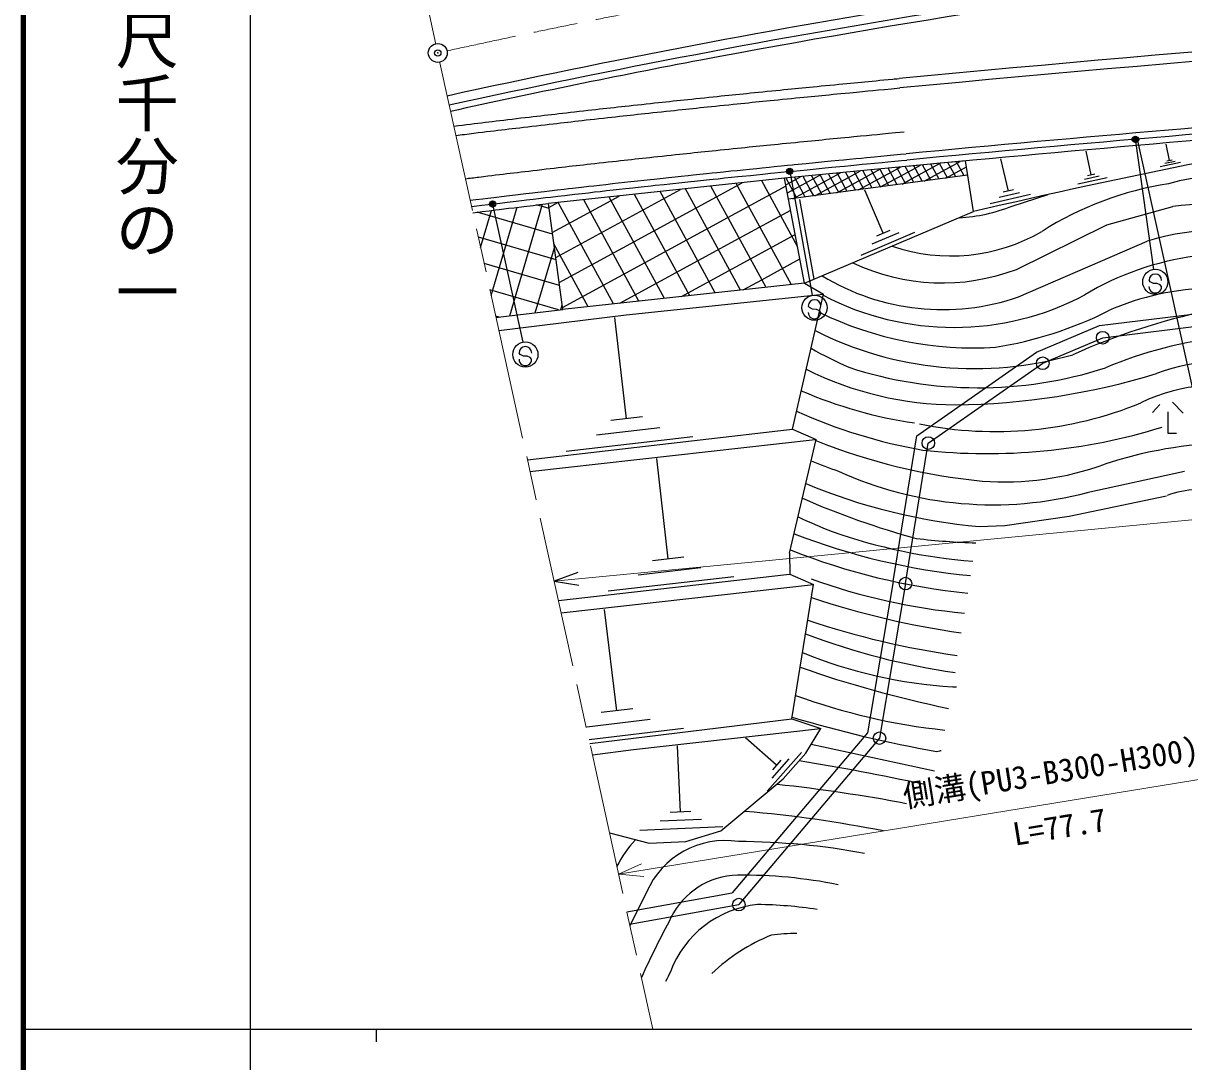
# Model space of a CAD drawing. Units: millimetres, scale not verified. Extents: x 40000 to 680000, y 20000 to 380000.
# Drawn here: x 40000 to 132089, y 202409 to 284809 of the extents above; entities that cross this region are included whole.
import ezdxf
from ezdxf.enums import TextEntityAlignment as Align

# ---------------------------------------------------------------- set-up
doc = ezdxf.new("R2010")
doc.units = ezdxf.units.MM
doc.header["$LTSCALE"] = 1000
doc.header["$PDMODE"] = 32
doc.header["$PDSIZE"] = 500
doc.linetypes.add('CHAIN', pattern=[18.5, 12, -1.5, 3.5, -1.5])
for name, color, linetype, lineweight in [('M-BGD', 7, 'Continuous', 25), ('M-BMK', 2, 'CHAIN', 13), ('M-BMK-ROW', 30, 'Continuous', 25), ('M-BMK-SRVR', 3, 'Continuous', 25), ('M-STR-HTXT', 7, 'Continuous', 13), ('M-STR-STRC', 7, 'Continuous', 25), ('M-TTL', 2, 'Continuous', 140), ('M-TTL-BAND', 7, 'Continuous', 25)]:
    doc.layers.add(name, color=color, linetype=linetype, lineweight=lineweight)
doc.styles.add('@ＭＳ ゴシック', font='')
doc.styles.add('ＭＳ ゴシック', font='')
doc.styles.get('@ＭＳ ゴシック').set_extended_font_data('@MS Gothic')
doc.styles.get('ＭＳ ゴシック').set_extended_font_data('MS Gothic')

msp = doc.modelspace()

# ---------------------------------------------------------------- linework, layer by layer
at = {"layer": 'M-BGD'}
for p, q in [((124745, 272769), (124341, 274651)), ((130955, 273914), (130693, 275210)), ((114767, 273886), (107529, 273204)), ((110769, 273318), (111193, 273549)), ((111068, 272769), (112771, 273698)), ((112007, 272354), (111347, 273564)), ((111482, 272283), (114350, 273846)), ((112670, 272443), (112024, 273627)), ((113333, 272532), (112701, 273691)), ((113996, 272621), (113378, 273755)), ((114659, 272711), (114055, 273819)), ((114783, 273790), (114732, 273882)), ((115415, 269863), (114767, 273886)), ((118168, 271485), (117576, 274041)), ((131831, 273754), (130211, 273426)), ((131393, 273834), (130583, 273670)), ((131158, 273955), (130753, 273873)), ((107529, 273204), (100414, 272510)), ((100512, 271997), (101677, 272633)), ((100634, 271352), (103268, 272788)), ((114921, 272746), (100733, 270836)), ((101078, 270882), (104859, 272943)), ((101890, 271325), (101202, 272586)), ((102439, 271624), (101878, 272652)), ((102987, 271923), (102554, 272718)), ((103536, 272222), (103230, 272784)), ((104085, 272522), (103906, 272850)), ((104634, 272821), (104582, 272916)), ((105375, 271461), (104634, 272821)), ((106038, 271550), (105257, 272982)), ((105482, 272571), (106449, 273099)), ((105781, 272022), (108036, 273252)), ((106701, 271639), (105933, 273048)), ((106280, 271583), (109615, 273400)), ((107364, 271729), (106609, 273114)), ((108028, 271818), (107285, 273180)), ((108691, 271907), (107962, 273245)), ((108014, 271816), (110194, 273004)), ((109354, 271996), (108639, 273309)), ((110017, 272086), (109316, 273372)), ((110187, 273081), (109993, 273436)), ((110680, 272175), (110187, 273081)), ((110194, 273004), (110769, 273318)), ((110258, 272327), (111068, 272769)), ((111343, 272264), (110670, 273500)), ((113216, 272516), (114845, 273404)), ((125384, 272661), (124208, 272408)), ((125039, 272833), (124451, 272706)), ((100414, 272510), (81679, 270497)), ((96928, 263625), (92545, 271664)), ((98944, 263843), (94563, 271881)), ((95019, 271044), (97044, 272148)), ((95917, 269397), (100528, 271911)), ((100961, 264060), (96580, 272098)), ((101447, 267087), (98597, 272314)), ((102002, 264173), (100414, 272510)), ((101341, 271026), (100526, 272520)), ((102812, 271116), (105482, 272571)), ((103385, 271193), (102987, 271923)), ((104049, 271282), (103536, 272222)), ((104712, 271372), (104085, 272522)), ((104546, 271349), (105781, 272022)), ((109748, 272049), (110258, 272327)), ((126022, 272552), (123670, 272046)), ((81982, 268208), (87287, 271099)), ((82251, 266219), (92165, 271623)), ((82521, 264231), (95019, 271044)), ((88860, 262755), (84476, 270798)), ((90877, 262973), (86493, 271014)), ((92894, 263190), (88511, 271231)), ((94911, 263408), (90528, 271448)), ((101396, 270925), (101341, 271026)), ((102767, 264497), (101621, 270815)), ((102059, 271014), (101890, 271325)), ((102722, 271104), (102439, 271624)), ((108230, 268146), (106785, 271553)), ((119913, 271216), (116718, 270476)), ((119040, 271351), (117443, 270981)), ((118567, 271578), (117768, 271393)), ((118475, 270304), (121316, 271218)), ((75687, 269776), (76072, 269824)), ((76072, 269824), (76411, 269866)), ((76294, 267017), (77160, 269957)), ((76411, 269866), (76980, 269935)), ((76980, 269935), (77475, 269996)), ((77131, 263219), (79186, 270202)), ((77475, 269996), (77763, 270031)), ((77763, 270031), (78513, 270122)), ((78513, 270122), (78945, 270173)), ((78608, 261598), (81212, 270442)), ((78945, 270173), (79732, 270267)), ((79732, 270267), (80469, 270354)), ((80469, 270354), (80960, 270413)), ((81726, 270096), (80740, 270387)), ((80960, 270413), (81451, 270470)), ((81451, 270470), (81672, 270496)), ((82811, 262090), (81672, 270496)), ((81712, 270196), (82408, 270575)), ((86843, 262538), (82458, 270581)), ((96814, 267751), (100897, 269977)), ((102002, 264173), (115415, 269863)), ((125977, 268823), (131226, 270261)), ((82002, 268060), (76030, 269819)), ((82790, 262242), (95917, 269397)), ((97711, 266105), (101265, 268042)), ((110721, 268197), (106462, 266391)), ((109476, 268172), (107346, 267268)), ((108762, 268372), (107698, 267920)), ((118804, 265278), (125977, 268823)), ((82278, 266025), (76113, 267839)), ((84826, 262320), (82103, 267316)), ((87351, 262592), (96814, 267751)), ((118981, 263092), (129190, 267528)), ((80635, 261844), (82148, 266983)), ((82554, 263989), (76573, 265749)), ((92234, 263119), (97711, 266105)), ((98609, 264459), (101634, 266107)), ((97118, 263646), (98609, 264459)), ((82462, 262061), (77034, 263659)), ((102002, 264173), (82791, 262100)), ((102002, 264173), (103497, 263324)), ((101037, 252592), (103497, 263324)), ((77754, 261493), (77494, 261569)), ((77903, 261511), (82811, 262090)), ((82660, 262085), (82764, 262437)), ((77518, 261461), (77903, 261511)), ((87877, 253425), (86953, 261467)), ((110900, 252073), (120406, 258710)), ((130190, 254559), (129618, 253924)), ((131206, 254749), (132031, 253860)), ((89134, 253569), (86621, 253281)), ((130825, 253987), (130825, 252273)), ((90506, 252709), (85480, 252131)), ((101037, 252592), (102917, 251785)), ((93135, 251992), (83082, 250837)), ((100811, 242770), (102917, 251785)), ((109019, 240510), (110900, 252073)), ((130825, 252273), (131523, 252273)), ((91173, 242307), (90267, 250271)), ((132147, 249249), (124400, 247548)), ((122986, 245697), (130705, 247313)), ((115861, 244879), (117877, 244971)), ((117877, 244971), (122986, 245697)), ((92417, 242449), (89929, 242166)), ((100811, 242770), (100831, 241084)), ((93775, 241595), (88797, 241029)), ((83999, 241242), (82126, 240542)), ((82126, 240542), (84098, 240212)), ((96377, 240882), (86422, 239750)), ((100831, 241084), (102714, 240281)), ((109019, 240510), (107004, 228521)), ((82682, 238016), (102714, 240281)), ((100977, 229608), (102714, 240281)), ((87107, 230263), (86128, 238305)), ((88364, 230416), (85850, 230110)), ((89743, 229563), (84716, 228951)), ((84963, 227659), (100977, 229608)), ((100977, 229608), (103282, 228852)), ((92379, 228864), (84898, 227953)), ((107004, 228521), (96253, 215803)), ((92157, 222221), (91922, 227482)), ((99778, 225953), (97320, 228111)), ((102532, 227616), (112310, 225503)), ((101742, 226949), (99043, 223877)), ((112483, 227033), (112739, 227091)), ((100760, 226451), (99411, 224915)), ((100115, 226337), (99441, 225569)), ((92979, 222258), (91335, 222184)), ((95504, 221053), (88928, 220759)), ((93831, 221637), (90543, 221490)), ((87902, 214316), (96253, 215803)), ((89461, 215854), (88147, 213205))]:
    msp.add_line(p, q, dxfattribs=at)
for points in [[(75470, 270757), (75925, 270814), (76459, 270879), (76854, 270928), (77331, 270986), (78151, 271085), (78360, 271111), (79057, 271194), (79679, 271268), (79873, 271291), (80402, 271354), (80836, 271405), (81366, 271467), (81759, 271513), (82369, 271584), (82919, 271647), (83255, 271686), (83575, 271722), (84289, 271804), (84877, 271870), (85283, 271916), (85728, 271966), (86233, 272023), (86752, 272081), (87220, 272132), (87718, 272188), (88211, 272242), (88741, 272300), (89235, 272353), (89777, 272412), (90054, 272442), (90791, 272521), (91215, 272566), (91727, 272621), (92210, 272672), (92769, 272731), (93169, 272774), (93694, 272829), (94214, 272883), (94680, 272931), (95036, 272968), (95566, 273023), (96155, 273084), (96645, 273134), (97117, 273182), (97637, 273235), (98199, 273292), (98644, 273337), (99183, 273391), (99593, 273433), (100139, 273487), (100636, 273537), (101038, 273577), (101174, 273590), (102122, 273684), (102619, 273733), (103102, 273780), (103569, 273826), (104117, 273879), (104706, 273937), (105086, 273974), (105570, 274020), (106073, 274069), (106515, 274111), (106900, 274148), (107545, 274210), (108053, 274259), (108557, 274307), (109087, 274357), (109607, 274407), (110059, 274449)], [(75578, 270267), (75993, 270318), (76387, 270367), (76893, 270429), (77628, 270518), (78211, 270589), (78403, 270612), (79117, 270698), (79738, 270772), (79936, 270795), (80474, 270859), (80898, 270909), (81441, 270973), (81833, 271018), (82421, 271087), (82976, 271150), (83341, 271192), (83782, 271243), (84347, 271307), (84846, 271364), (85331, 271419), (85775, 271468), (86281, 271525), (86807, 271584), (87288, 271637), (87786, 271692), (88361, 271755), (88792, 271802), (89280, 271855), (89821, 271914), (90146, 271949), (90853, 272025), (91321, 272075), (91790, 272125), (92272, 272176), (92970, 272250), (93265, 272281), (93754, 272332), (94451, 272405), (94742, 272435), (95131, 272475), (95654, 272529), (96207, 272587), (96692, 272636), (97059, 272673), (97711, 272740), (98186, 272788), (98694, 272839), (99285, 272899), (99618, 272933), (100112, 272982), (100659, 273037), (101015, 273072), (101081, 273078), (102195, 273189), (102675, 273236), (103144, 273282), (103623, 273329), (104151, 273380), (104787, 273442), (105175, 273480), (105658, 273526), (106136, 273573), (106568, 273614), (106948, 273651), (107539, 273707), (108148, 273766), (108596, 273808), (109149, 273860), (109703, 273913), (110106, 273952)], [(77747, 260423), (87855, 261680), (103225, 263297), (103497, 263324)], [(120406, 258710), (125399, 260833), (139065, 262500)], [(80003, 250181), (100577, 252546), (101037, 252592)], [(80208, 249246), (102833, 251777), (102917, 251785)], [(82466, 238998), (100571, 241057), (100831, 241084)], [(85160, 226768), (88413, 227190), (103260, 228850), (103282, 228852)], [(86525, 220567), (89658, 219759), (92570, 219889), (95362, 220723), (100294, 224846), (102096, 226897), (103282, 228852)]]:
    msp.add_lwpolyline(points, dxfattribs=at)
for centre, radius, start, end in [((223476, -401162), 696500, 95.84899, 102.42236), ((223476, -401162), 695750, 95.84899, 102.42236), ((344911, -2209222), 2500000, 88.47449, 95.40178), ((223476, -401162), 695250, 96.72574, 100.75237), ((344911, -2209222), 2500750, 92.07543, 95.40178), ((223476, -401162), 695250, 100.75237, 102.42236), ((344911, -2209222), 2494750, 94.44139, 95.40178), ((344911, -2209222), 2494250, 94.44139, 95.40178), ((344951, -2209689), 2494218, 94.44149, 95.40169), ((230457, -217531), 500786, 99.03714, 103.28074), ((135576, 255298), 17424, 59.45612, 105.63802), ((134989, 245944), 26454, 98.93868, 122.33812), ((113490, 282877), 13526, 273.27286, 291.62618), ((134386, 246771), 23701, 46.6002, 97.66328), ((113624, 280668), 14322, 251.00551, 300.24569), ((135065, 248175), 20225, 72.67068, 106.8867), ((135884, 244020), 22485, 97.37173, 121.20583), ((112923, 280806), 16603, 244.69596, 290.74194), ((112971, 280574), 18486, 238.79396, 288.97227), ((134700, 242492), 21308, 22.7497, 113.85041), ((113831, 282949), 22276, 242.29668, 297.84165), ((115346, 286640), 27588, 243.80472, 273.74592), ((112371, 289339), 30604, 278.98115, 296.62191), ((144934, 210267), 52874, 101.8944, 114.17014), ((115498, 285551), 28144, 243.25142, 286.06018), ((138335, 228414), 31610, 95.47239, 113.22071), ((122012, 294108), 40146, 240.9369, 245.72999), ((135268, 242473), 15497, 37.00102, 110.13027), ((114197, 281755), 27228, 243.68742, 269.54983), ((114197, 281755), 27228, 243.68742, 269.54983), ((115763, 289064), 33177, 251.99906, 287.73953), ((113322, 310997), 56473, 270.67059, 287.10767), ((113322, 310997), 56473, 270.67059, 287.10767), ((134694, 242447), 13635, 29.87911, 116.11355), ((115659, 287489), 34744, 246.38148, 261.82996), ((117137, 282870), 30457, 258.6045, 292.29575), ((118750, 292761), 42464, 245.83115, 260.0079), ((116498, 297484), 46823, 263.72791, 287.23956), ((120691, 296070), 47805, 248.14763, 264.49358), ((136302, 218037), 33474, 91.14663, 108.26325), ((119244, 291102), 44291, 247.81725, 250.81053), ((117874, 271525), 23107, 265.6071, 290.09176), ((116944, 276098), 29495, 245.4414, 284.7555), ((120091, 291527), 46840, 247.41062, 264.81834), ((133453, 240038), 7784, 75.05998, 110.22811), ((128864, 309213), 67724, 246.47088, 254.58814), ((134257, 317913), 79358, 245.60594, 247.73606), ((120155, 293157), 52409, 248.76176, 264.54742), ((118947, 286839), 44864, 250.7965, 265.41329), ((117558, 302473), 58929, 263.47865, 268.09231), ((120106, 291393), 52053, 248.31225, 264.31388), ((119308, 287307), 49519, 250.19193, 264.6397), ((123566, 301878), 66065, 251.44696, 262.04281), ((123288, 300164), 66154, 251.45864, 262.03189), ((121808, 288298), 55561, 249.19708, 261.86752), ((116248, 270520), 38452, 247.98444, 266.26672), ((131568, 318649), 90048, 250.59239, 258.36842), ((111533, 198372), 33850, 85.72059, 86.25477), ((118507, 278722), 50286, 249.96823, 263.8535), ((129647, 324731), 99194, 253.21524, 260.03562), ((108632, 192476), 34857, 83.05687, 83.23425), ((72775, 46880), 181701, 77.72657, 80.8852), ((85483, 92592), 132598, 79.30247, 83.79192), ((88781, 122472), 100162, 78.78209, 85.12194), ((95363, 213695), 9277, 137.14734, 152.87038), ((95688, 213194), 6771, 81.00959, 156.86996), ((96555, 164089), 55793, 79.45812, 89.80355), ((96807, 211189), 6025, 91.30718, 153.85345), ((97066, 178550), 38664, 78.66517, 90.58817), ((99131, 206625), 8309, 95.96392, 159.34655), ((97673, 179032), 35862, 81.44961, 89.0496), ((169349, 172365), 88300, 151.9819, 155.41904), ((104809, 198808), 14692, 111.79104, 133.73727), ((101109, 200652), 11928, 88.68669, 98.45902), ((167324, 172196), 84658, 153.81259, 154.40501)]:
    msp.add_arc(centre, radius, start, end, dxfattribs=at)
for points in [[(74174, 276642), (76113, 276885), (77200, 277016), (79141, 277247), (81081, 277477), (82169, 277602), (84111, 277822), (86053, 278042), (87141, 278162), (89084, 278372), (91027, 278583), (92116, 278697), (94060, 278899), (96004, 279101), (97093, 279212), (99037, 279407), (100981, 279602), (102070, 279708), (104015, 279898), (105959, 280088), (107049, 280191), (108994, 280375), (109188, 280394), (109249, 280400), (109492, 280423)], [(74336, 275907), (74769, 275961), (75231, 276018), (75755, 276082), (77693, 276321), (78779, 276450), (80719, 276677), (82658, 276904), (83745, 277028), (85686, 277244), (87627, 277461), (88715, 277579), (90657, 277787), (92599, 277994), (93687, 278108), (95630, 278308), (97573, 278508), (98661, 278617), (100605, 278809), (102548, 279002), (103637, 279109), (105581, 279296), (107136, 279446), (107623, 279492), (109563, 279676)], [(75092, 272474), (75424, 272515), (75776, 272558), (76163, 272606), (78106, 272845), (79195, 272975), (81139, 273203), (83057, 273427), (84132, 273549), (86052, 273763), (88009, 273982), (89106, 274101), (91064, 274310), (92985, 274516), (94062, 274628), (95984, 274826), (97909, 275024), (98988, 275131), (100913, 275323), (102861, 275516), (103951, 275623), (105899, 275810), (107459, 275961), (107947, 276007), (109893, 276192)]]:
    msp.add_open_spline(points, degree=3, knots=[0, 0, 0, 0, 1, 1, 1, 2, 2, 2, 3, 3, 3, 4, 4, 4, 5, 5, 5, 6, 6, 6, 7, 7, 7, 8, 8, 8, 8], dxfattribs=at)
at = {"layer": 'M-BMK'}
msp.add_line((61128, 335874), (89954, 205000), dxfattribs=at)
msp.add_arc((223476, -401162), 700000, 95.84899, 102.36097, dxfattribs=at)
at = {"layer": 'M-BMK-ROW'}
for p, q in [((125660, 259857), (139572, 261555)), ((120894, 257831), (125660, 259857)), ((111819, 251495), (120894, 257831)), ((110006, 240347), (111819, 251495)), ((110006, 240347), (107945, 228085)), ((107945, 228085), (96784, 214882)), ((88118, 213338), (96784, 214882))]:
    msp.add_line(p, q, dxfattribs=at)
for centre in [(125660, 259857), (120894, 257831), (111819, 251495), (110006, 240347), (107945, 228085), (96784, 214882)]:
    msp.add_circle(centre, 500, dxfattribs=at)
at = {"layer": 'M-BMK-SRVR'}
msp.add_circle((72895, 282450), 750, dxfattribs=at)
msp.add_point((72895, 282450), dxfattribs=at)
at = {"layer": 'M-STR-HTXT'}
for p, q in [((82126, 240542), (251766, 256830)), ((87244, 217303), (156592, 228588)), ((89068, 218124), (87244, 217303)), ((87244, 217303), (89234, 217103))]:
    msp.add_line(p, q, dxfattribs=at)
at = {"layer": 'M-STR-STRC'}
for p, q in [((128257, 275450), (129689, 265276)), ((128418, 275466), (141407, 216813)), ((100849, 272905), (102610, 263223)), ((77275, 270325), (79632, 259499)), ((129429, 264297), (129330, 264415)), ((129674, 264157), (129429, 264297)), ((129975, 264155), (129674, 264157)), ((130220, 264043), (129975, 264155)), ((130326, 263907), (130220, 264043)), ((102390, 262250), (102290, 262368)), ((102635, 262110), (102390, 262250)), ((102935, 262108), (102635, 262110)), ((103181, 261996), (102935, 262108)), ((103286, 261860), (103181, 261996)), ((79445, 258533), (79346, 258651)), ((79690, 258393), (79445, 258533)), ((79991, 258391), (79690, 258393)), ((80236, 258279), (79991, 258391)), ((80342, 258143), (80236, 258279))]:
    msp.add_line(p, q, dxfattribs=at)
for centre, radius in [((128236, 275599), 150), ((128236, 275599), 120), ((128236, 275599), 90), ((128236, 275599), 60), ((128236, 275599), 30), ((128386, 275612), 150), ((128386, 275612), 120), ((128386, 275612), 90), ((128386, 275612), 60), ((128386, 275612), 30), ((100822, 273053), 150), ((100822, 273053), 120), ((100822, 273053), 90), ((100822, 273053), 60), ((100822, 273053), 30), ((77243, 270471), 150), ((77243, 270471), 120), ((77243, 270471), 90), ((77243, 270471), 60), ((77243, 270471), 30), ((129829, 264286), 1000), ((102789, 262239), 1000), ((79845, 258522), 1000)]:
    msp.add_circle(centre, radius, dxfattribs=at)
for centre, start, end in [((129830, 264411), 359.55488, 179.55488), ((129826, 263911), 179.55488, 359.55488), ((102790, 262364), 359.55488, 179.55488), ((102786, 261864), 179.55488, 359.55488), ((79846, 258647), 359.55488, 179.55488), ((79842, 258147), 179.55488, 359.55488)]:
    msp.add_arc(centre, 500, start, end, dxfattribs=at)
for p in [(128236, 275599), (100822, 273053), (77243, 270471)]:
    msp.add_point(p, dxfattribs=at)
at = {"layer": 'M-TTL'}
msp.add_line((40000, 380000), (40000, 20000), dxfattribs=at)
at = {"layer": 'M-TTL-BAND'}
for p, q in [((58000, 370000), (58000, 20000)), ((40000, 205000), (579000, 205000)), ((68000, 205000), (68000, 204000))]:
    msp.add_line(p, q, dxfattribs=at)

# ---------------------------------------------------------------- texts
at = {"layer": 'M-STR-HTXT', "style": 'ＭＳ ゴシック'}
msp.add_text('側溝(PU3-B300-H300)', height=1833, rotation=9.243, dxfattribs=at).set_placement((121758, 223933), align=Align.BOTTOM_CENTER)
at = {"layer": 'M-STR-HTXT', "style": '@ＭＳ ゴシック'}
msp.add_text('L=77.7', height=1833, rotation=9.242, dxfattribs=at).set_placement((122079, 221959), align=Align.TOP_CENTER)
at = {"layer": 'M-TTL-BAND', "style": '@ＭＳ ゴシック'}
msp.add_text('縮尺千分の一', height=3666, rotation=270, dxfattribs=at).set_placement((49777, 261030), align=Align.MIDDLE_RIGHT)

doc.saveas('drawing.dxf')
